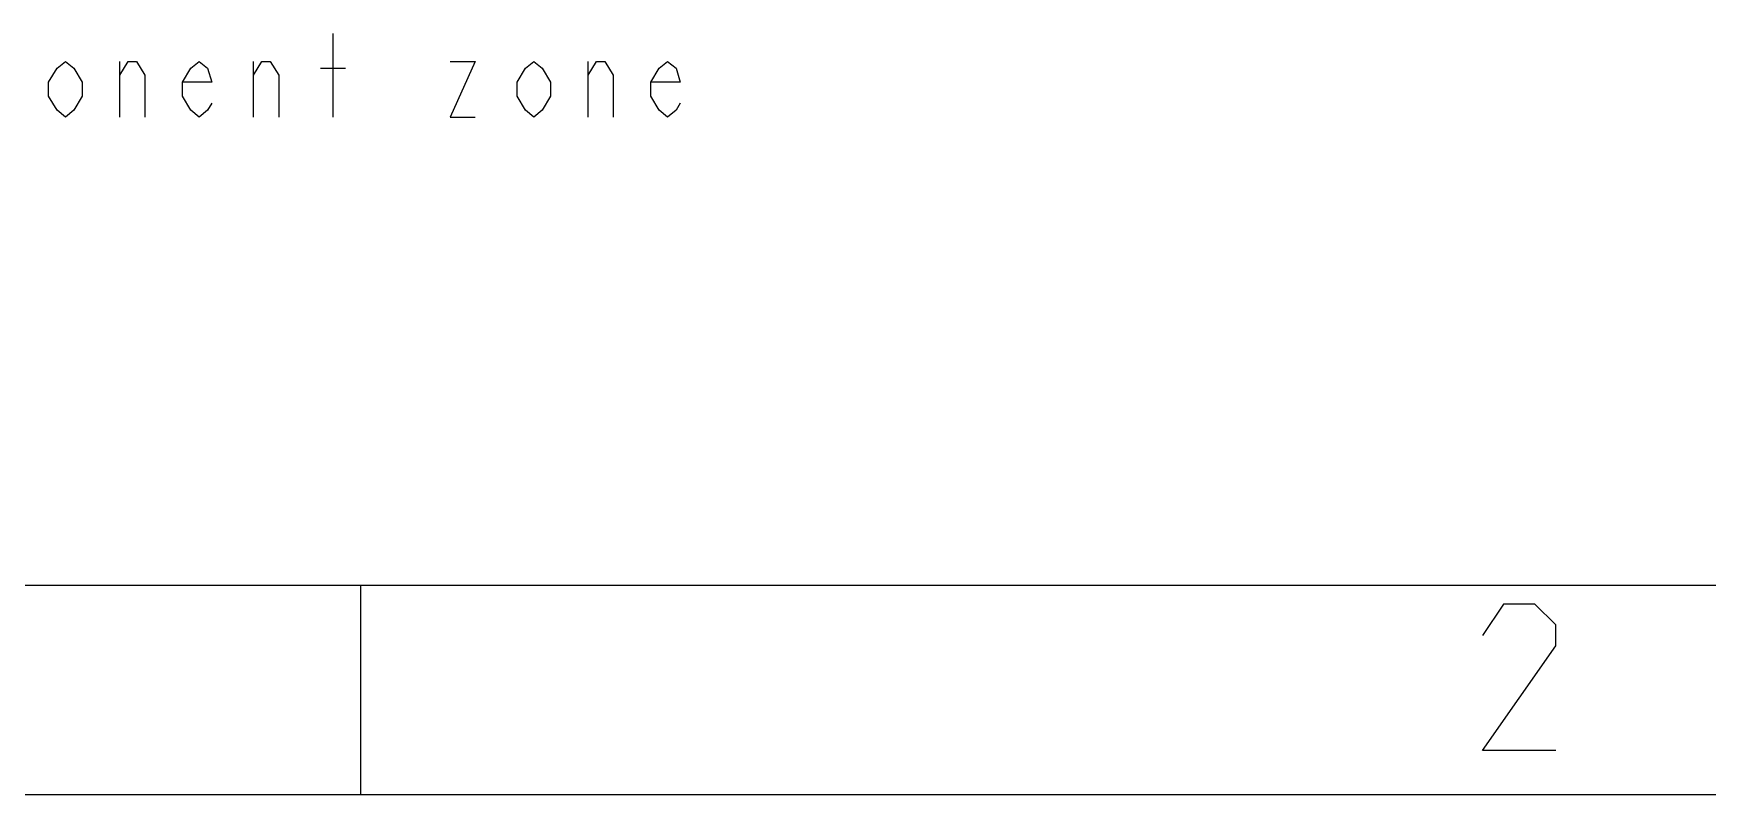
# Model space of a CAD drawing. Header units: millimetres. Extents: x 0 to 420, y 0 to 297.
# Drawn here: x 44.67 to 84.7, y 0 to 18.2 of the extents above; entities that cross this region are included whole.
import ezdxf

# ---------------------------------------------------------------- set-up
doc = ezdxf.new("R2010")
doc.units = ezdxf.units.MM
doc.header["$LTSCALE"] = 23.1
doc.layers.get('0').update_dxf_attribs({"linetype": 'CONTINUOUS'})

msp = doc.modelspace()

# ---------------------------------------------------------------- linework, layer by layer
at = {"color": 2}
for p, q in [((51.8351, 16.2006), (51.8351, 18.2006)), ((46.7351, 16.2006), (46.7351, 17.5339)), ((49.9351, 16.2006), (49.9351, 17.5339)), ((51.5351, 17.3673), (52.1351, 17.3673)), ((57.9351, 16.2006), (57.9351, 17.5339)), ((52.5, 0), (52.5, 5)), ((0, 0), (420, 0))]:
    msp.add_line(p, q, dxfattribs=at)
at = {"color": 7}
msp.add_line((415, 5), (25, 5), dxfattribs=at)
at = {"color": 2}
for points in [[(45.8351, 16.7006), (45.6351, 16.3673), (45.4351, 16.2006), (45.2351, 16.3673), (45.0351, 16.7006), (45.0351, 17.0339), (45.2351, 17.3673), (45.4351, 17.5339), (45.6351, 17.3673), (45.8351, 17.0339), (45.8351, 16.7006)], [(46.7351, 17.2006), (46.9351, 17.5339), (47.1351, 17.5339), (47.3351, 17.2006), (47.3351, 16.2006)], [(48.9351, 16.5339), (48.8351, 16.3673), (48.6351, 16.2006), (48.4351, 16.3673), (48.2351, 16.7006), (48.2351, 17.0339), (48.4351, 17.3673), (48.6351, 17.5339), (48.8351, 17.3673), (48.9351, 17.0339), (48.2351, 17.0339)], [(49.9351, 17.2006), (50.1351, 17.5339), (50.3351, 17.5339), (50.5351, 17.2006), (50.5351, 16.2006)], [(54.6351, 17.5339), (55.2351, 17.5339), (54.6351, 16.2006), (55.2351, 16.2006)], [(57.0351, 16.7006), (56.8351, 16.3673), (56.6352, 16.2006), (56.4351, 16.3673), (56.2351, 16.7006), (56.2351, 17.0339), (56.4351, 17.3673), (56.6352, 17.5339), (56.8351, 17.3673), (57.0351, 17.0339), (57.0351, 16.7006)], [(57.9351, 17.2006), (58.1351, 17.5339), (58.3351, 17.5339), (58.5351, 17.2006), (58.5351, 16.2006)], [(60.1351, 16.5339), (60.0351, 16.3673), (59.8352, 16.2006), (59.6351, 16.3673), (59.4351, 16.7006), (59.4351, 17.0339), (59.6351, 17.3673), (59.8352, 17.5339), (60.0351, 17.3673), (60.1351, 17.0339), (59.4351, 17.0339)], [(81.0686, 1.0553), (79.3186, 1.0553), (81.0686, 3.5553), (81.0686, 4.0553), (80.5686, 4.5553), (79.8186, 4.5553), (79.3186, 3.8053)]]:
    msp.add_lwpolyline(points, dxfattribs=at)

doc.saveas('drawing.dxf')
